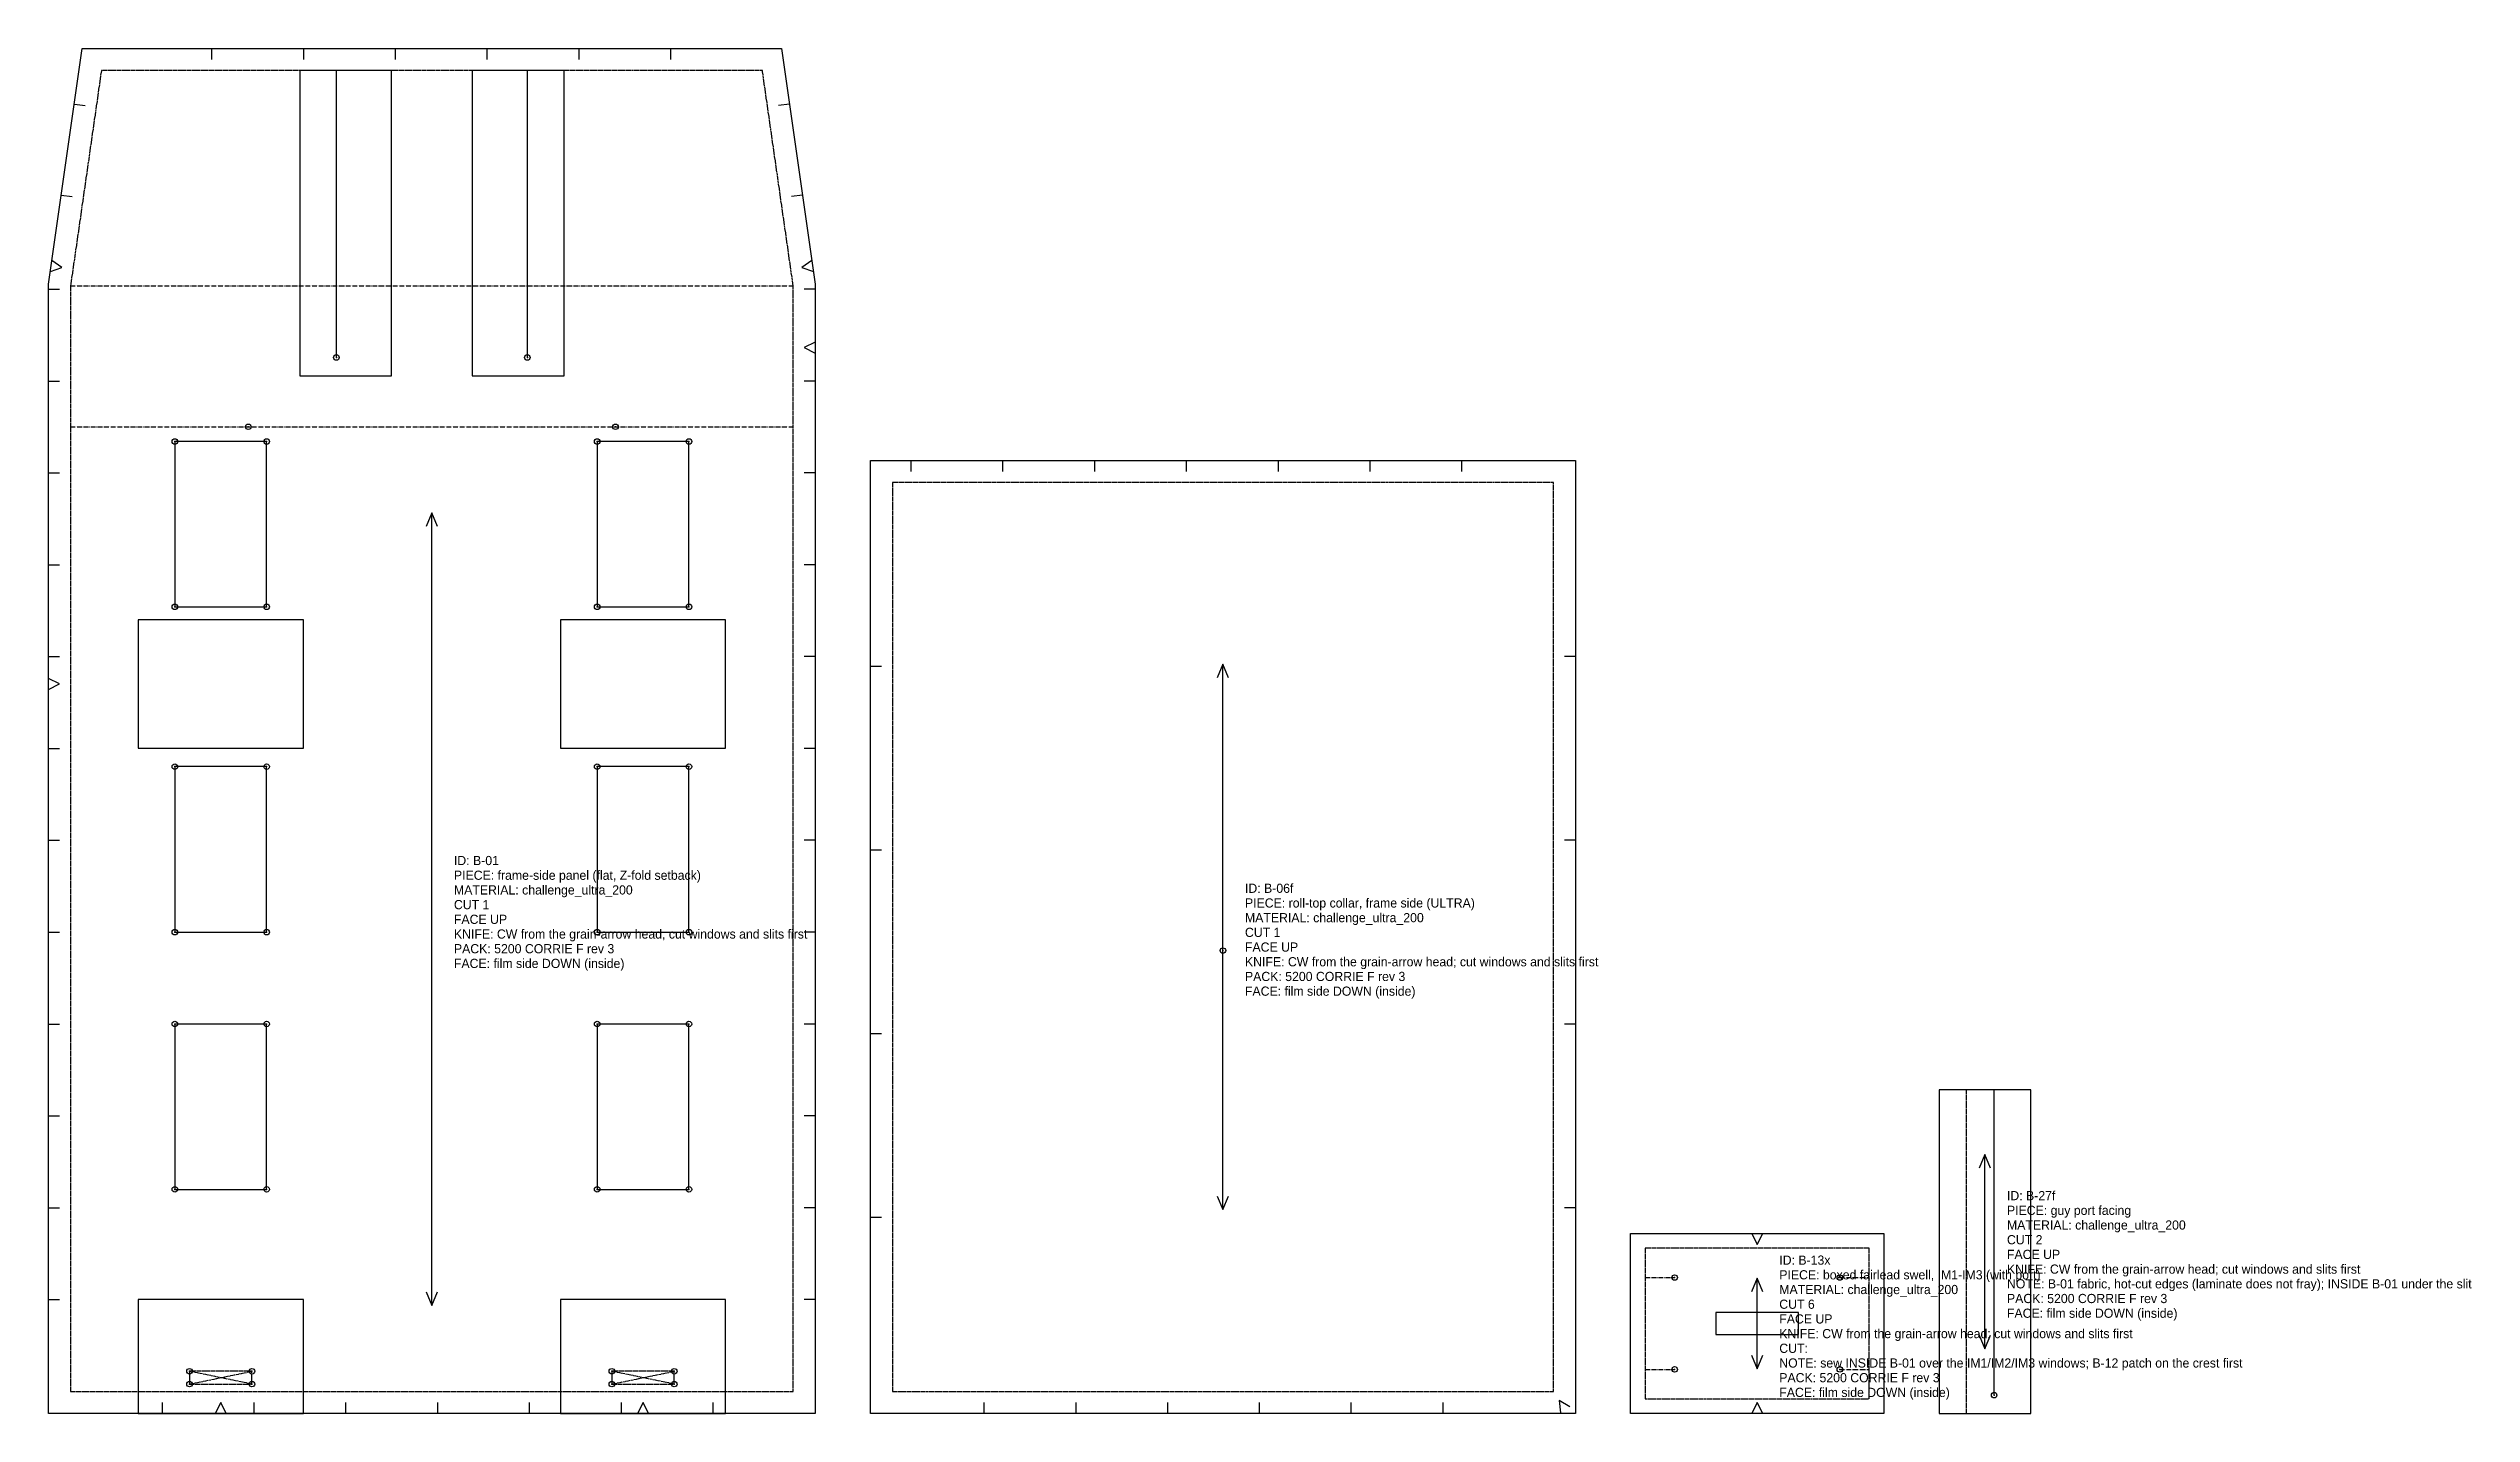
# Model space of a CAD drawing. Header units: millimetres. Extents: x 0 to 1320, y 0 to 743.
import ezdxf

# ---------------------------------------------------------------- set-up
doc = ezdxf.new("R2010")
doc.units = ezdxf.units.MM
doc.linetypes.add('DASHDOT', pattern=[3.556, 2.54, -0.508, 0, -0.508])
doc.linetypes.add('DASHED', pattern=[1.524, 1.27, -0.254])
for name, color, linetype in [('CUT', 7, 'Continuous'), ('DRILL', 4, 'Continuous'), ('GRAIN', 5, 'Continuous'), ('INTERNAL', 6, 'Continuous'), ('NOTCH', 1, 'Continuous'), ('SEW', 3, 'Continuous'), ('TEXT', 2, 'Continuous')]:
    doc.layers.add(name, color=color, linetype=linetype)

# ---------------------------------------------------------------- blocks, each defined once
blk = doc.blocks.new('B-01_0')
at = {"layer": 'CUT'}
blk.add_lwpolyline([(-208.8, -12), (-208.8, 602.7), (-190.4, 731), (190.4, 731), (208.8, 602.7), (208.8, -12)], close=True, dxfattribs=at)
at = {"layer": 'CUT', "linetype": 'CONTINUOUS'}
for points in [[(-52, 562.8), (-52, 601.8), (-52, 719)], [(52, 562.8), (52, 601.8), (52, 719)]]:
    blk.add_lwpolyline(points, dxfattribs=at)
for points in [[(-140, 427.1), (-90, 427.1), (-90, 517.1), (-140, 517.1)], [(90, 427.1), (140, 427.1), (140, 517.1), (90, 517.1)], [(-140, 250), (-90, 250), (-90, 340.1), (-140, 340.1)], [(90, 250), (140, 250), (140, 340.1), (90, 340.1)], [(-140, 110), (-90, 110), (-90, 200), (-140, 200)], [(90, 110), (140, 110), (140, 200), (90, 200)]]:
    blk.add_lwpolyline(points, close=True, dxfattribs=at)
at = {"layer": 'DRILL'}
for centre in [(-52, 562.8), (52, 562.8), (-140, 517.1), (-100, 525.1), (-90, 517.1), (90, 517.1), (100, 525.1), (140, 517.1), (-140, 427.1), (-90, 427.1), (90, 427.1), (140, 427.1), (-140, 340.1), (-90, 340.1), (90, 340.1), (140, 340.1), (-140, 250), (-90, 250), (90, 250), (140, 250), (-140, 200), (-90, 200), (90, 200), (140, 200), (-140, 110), (-90, 110), (90, 110), (140, 110), (-132, 11), (-132, 4), (-98, 11), (-98, 4), (98, 11), (98, 4), (132, 11), (132, 4)]:
    blk.add_circle(centre, 1.5, dxfattribs=at)
for p in [(-52, 562.8), (52, 562.8), (-140, 517.1), (-100, 525.1), (-90, 517.1), (90, 517.1), (100, 525.1), (140, 517.1), (-140, 427.1), (-90, 427.1), (90, 427.1), (140, 427.1), (-140, 340.1), (-90, 340.1), (90, 340.1), (140, 340.1), (-140, 250), (-90, 250), (90, 250), (140, 250), (-140, 200), (-90, 200), (90, 200), (140, 200), (-140, 110), (-90, 110), (90, 110), (140, 110), (-132, 11), (-132, 4), (-98, 11), (-98, 4), (98, 11), (98, 4), (132, 11), (132, 4)]:
    blk.add_point(p, dxfattribs=at)
at = {"layer": 'GRAIN'}
for points in [[(3.1, 470.9), (0, 478.2), (-3.1, 470.9)], [(0, 46.8), (0, 478.2)], [(-3.1, 54.2), (0, 46.8), (3.1, 54.2)]]:
    blk.add_lwpolyline(points, dxfattribs=at)
at = {"layer": 'INTERNAL', "linetype": 'CONTINUOUS'}
for points in [[(-72, 552.8), (-22, 552.8), (-22, 719), (-72, 719)], [(22, 552.8), (72, 552.8), (72, 719), (22, 719)], [(-160, 350.1), (-70, 350.1), (-70, 420.1), (-160, 420.1)], [(70, 350.1), (160, 350.1), (160, 420.1), (70, 420.1)], [(-160, -12), (-70, -12), (-70, 50), (-160, 50)], [(70, -12), (160, -12), (160, 50), (70, 50)]]:
    blk.add_lwpolyline(points, close=True, dxfattribs=at)
at = {"layer": 'INTERNAL', "linetype": 'DASHDOT'}
for points in [[(-196.8, 601.8), (196.8, 601.8)], [(-196.8, 525.1), (196.8, 525.1)]]:
    blk.add_lwpolyline(points, dxfattribs=at)
at = {"layer": 'NOTCH'}
for points in [[(-120, 731), (-120, 725)], [(-70, 731), (-70, 725)], [(-20, 731), (-20, 725)], [(30, 731), (30, 725)], [(80, 731), (80, 725)], [(130, 731), (130, 725)], [(-194.7, 700.7), (-188.8, 699.9)], [(194.7, 700.7), (188.8, 699.9)], [(-201.9, 651.2), (-195.9, 650.4)], [(201.9, 651.2), (195.9, 650.4)], [(-207.8, 609.6), (-201.5, 611.8), (-207, 615.6)], [(207, 615.6), (201.5, 611.8), (207.8, 609.6)], [(-208.8, 600), (-202.8, 600)], [(208.8, 600), (202.8, 600)], [(208.8, 571.2), (202.8, 568.2), (208.8, 565.2)], [(-208.8, 550), (-202.8, 550)], [(208.8, 550), (202.8, 550)], [(-208.8, 500), (-202.8, 500)], [(208.8, 500), (202.8, 500)], [(-208.8, 450), (-202.8, 450)], [(208.8, 450), (202.8, 450)], [(-208.8, 400), (-202.8, 400)], [(208.8, 400), (202.8, 400)], [(-208.8, 382.1), (-202.8, 385.1), (-208.8, 388.1)], [(-208.8, 350), (-202.8, 350)], [(208.8, 350), (202.8, 350)], [(-208.8, 300), (-202.8, 300)], [(208.8, 300), (202.8, 300)], [(-208.8, 250), (-202.8, 250)], [(208.8, 250), (202.8, 250)], [(-208.8, 200), (-202.8, 200)], [(208.8, 200), (202.8, 200)], [(-208.8, 150), (-202.8, 150)], [(208.8, 150), (202.8, 150)], [(-208.8, 100), (-202.8, 100)], [(208.8, 100), (202.8, 100)], [(-208.8, 50), (-202.8, 50)], [(208.8, 50), (202.8, 50)], [(-146.8, -12), (-146.8, -6)], [(-112, -12), (-115, -6), (-118, -12)], [(-96.8, -12), (-96.8, -6)], [(-46.8, -12), (-46.8, -6)], [(3.2, -12), (3.2, -6)], [(53.2, -12), (53.2, -6)], [(103.2, -12), (103.2, -6)], [(118, -12), (115, -6), (112, -12)], [(153.2, -12), (153.2, -6)]]:
    blk.add_lwpolyline(points, dxfattribs=at)
at = {"layer": 'SEW', "linetype": 'DASHED'}
for points in [[(-196.8, 0), (196.8, 0), (196.8, 525.1), (196.8, 601.8), (180, 719), (-180, 719), (-196.8, 601.8), (-196.8, 525.1)], [(-132, 4), (-98, 4), (-98, 11), (-132, 11)], [(98, 4), (132, 4), (132, 11), (98, 11)]]:
    blk.add_lwpolyline(points, close=True, dxfattribs=at)
for points in [[(-132, 4), (-98, 11)], [(-98, 4), (-132, 11)], [(98, 4), (132, 11)], [(132, 4), (98, 11)]]:
    blk.add_lwpolyline(points, dxfattribs=at)
at = {"layer": 'TEXT'}
for s, p in [('ID: B-01', (12, 286.5)), ('PIECE: frame-side panel (flat, Z-fold setback)', (12, 278.5)), ('CUT 1', (12, 262.5)), ('MATERIAL: challenge_ultra_200', (12, 270.5)), ('FACE UP', (12, 254.5)), ('KNIFE: CW from the grain-arrow head; cut windows and slits first', (12, 246.5)), ('PACK: 5200 CORRIE F rev 3', (12, 238.5)), ('FACE: film side DOWN (inside)', (12, 230.5))]:
    blk.add_text(s, height=5, dxfattribs=at).set_placement(p)
blk = doc.blocks.new('B-06f_1')
at = {"layer": 'CUT'}
blk.add_lwpolyline([(-12, -12), (-12, 506.8), (372, 506.8), (372, -12)], close=True, dxfattribs=at)
at = {"layer": 'DRILL'}
blk.add_circle((180, 240), 1.5, dxfattribs=at)
blk.add_point((180, 240), dxfattribs=at)
at = {"layer": 'GRAIN'}
for points in [[(183.1, 388.5), (180, 395.8), (176.9, 388.5)], [(180, 99), (180, 395.8)], [(176.9, 106.3), (180, 99), (183.1, 106.3)]]:
    blk.add_lwpolyline(points, dxfattribs=at)
at = {"layer": 'NOTCH'}
for points in [[(10, 506.8), (10, 500.8)], [(60, 506.8), (60, 500.8)], [(110, 506.8), (110, 500.8)], [(160, 506.8), (160, 500.8)], [(210, 506.8), (210, 500.8)], [(260, 506.8), (260, 500.8)], [(310, 506.8), (310, 500.8)], [(372, 400), (366, 400)], [(-12, 394.8), (-6, 394.8)], [(-12, 294.8), (-6, 294.8)], [(372, 300), (366, 300)], [(372, 200), (366, 200)], [(-12, 194.8), (-6, 194.8)], [(-12, 94.8), (-6, 94.8)], [(372, 100), (366, 100)], [(50, -12), (50, -6)], [(100, -12), (100, -6)], [(150, -12), (150, -6)], [(199.9, -12), (199.9, -6)], [(249.9, -12), (249.9, -6)], [(299.9, -12), (299.9, -6)], [(369, -8.4), (363.2, -5), (363.9, -11.7)]]:
    blk.add_lwpolyline(points, dxfattribs=at)
at = {"layer": 'SEW', "linetype": 'DASHED'}
blk.add_lwpolyline([(0, 0), (360, 0), (360, 494.8), (0, 494.8)], close=True, dxfattribs=at)
at = {"layer": 'TEXT'}
for s, p in [('PIECE: roll-top collar, frame side (ULTRA)', (192, 263.4)), ('ID: B-06f', (192, 271.4)), ('CUT 1', (192, 247.4)), ('MATERIAL: challenge_ultra_200', (192, 255.4)), ('FACE UP', (192, 239.4)), ('KNIFE: CW from the grain-arrow head; cut windows and slits first', (192, 231.4)), ('PACK: 5200 CORRIE F rev 3', (192, 223.4)), ('FACE: film side DOWN (inside)', (192, 215.4))]:
    blk.add_text(s, height=5, dxfattribs=at).set_placement(p)
blk = doc.blocks.new('B-13x_2')
at = {"layer": 'CUT'}
blk.add_lwpolyline([(-8, -8), (-8, 90), (130, 90), (130, -8)], close=True, dxfattribs=at)
at = {"layer": 'DRILL'}
for centre in [(16, 66), (106, 66), (16, 16), (106, 16)]:
    blk.add_circle(centre, 1.5, dxfattribs=at)
for p in [(16, 66), (106, 66), (16, 16), (106, 16)]:
    blk.add_point(p, dxfattribs=at)
at = {"layer": 'GRAIN'}
for points in [[(64.1, 58.2), (61, 65.6), (57.9, 58.2)], [(61, 16.4), (61, 65.6)], [(57.9, 23.8), (61, 16.4), (64.1, 23.8)]]:
    blk.add_lwpolyline(points, dxfattribs=at)
at = {"layer": 'INTERNAL', "linetype": 'DASHDOT'}
for points in [[(0, 66), (16, 66)], [(106, 66), (122, 66)], [(0, 16), (16, 16)], [(106, 16), (122, 16)]]:
    blk.add_lwpolyline(points, dxfattribs=at)
at = {"layer": 'INTERNAL', "linetype": 'CONTINUOUS'}
blk.add_lwpolyline([(38.5, 35), (83.5, 35), (83.5, 47), (38.5, 47)], close=True, dxfattribs=at)
at = {"layer": 'NOTCH'}
for points in [[(58, 90), (61, 84), (64, 90)], [(64, -8), (61, -2), (58, -8)]]:
    blk.add_lwpolyline(points, dxfattribs=at)
at = {"layer": 'SEW', "linetype": 'DASHED'}
blk.add_lwpolyline([(0, 0), (122, 0), (122, 82), (0, 82)], close=True, dxfattribs=at)
at = {"layer": 'TEXT'}
for s, p in [('PIECE: boxed fairlead swell, IM1-IM3 (with port)', (73, 65)), ('ID: B-13x', (73, 73)), ('CUT 6', (73, 49)), ('MATERIAL: challenge_ultra_200', (73, 57)), ('FACE UP', (73, 41)), ('CUT: ', (73, 25)), ('KNIFE: CW from the grain-arrow head; cut windows and slits first', (73, 33)), ('NOTE: sew INSIDE B-01 over the IM1/IM2/IM3 windows; B-12 patch on the crest first', (73, 17)), ('PACK: 5200 CORRIE F rev 3', (73, 9)), ('FACE: film side DOWN (inside)', (73, 1))]:
    blk.add_text(s, height=5, dxfattribs=at).set_placement(p)
blk = doc.blocks.new('B-27f_3')
at = {"layer": 'CUT'}
blk.add_lwpolyline([(0, 0), (50, 0), (50, 176.2), (0, 176.2)], close=True, dxfattribs=at)
at = {"layer": 'DRILL'}
blk.add_circle((30, 10), 1.5, dxfattribs=at)
blk.add_point((30, 10), dxfattribs=at)
at = {"layer": 'GRAIN'}
for points in [[(28.1, 133.6), (25, 141), (21.9, 133.6)], [(25, 35.2), (25, 141)], [(21.9, 42.6), (25, 35.2), (28.1, 42.6)]]:
    blk.add_lwpolyline(points, dxfattribs=at)
at = {"layer": 'INTERNAL', "linetype": 'CONTINUOUS'}
blk.add_lwpolyline([(30, 10), (30, 176.2)], dxfattribs=at)
at = {"layer": 'SEW', "linetype": 'DASHED'}
blk.add_lwpolyline([(0, 0), (50, 0), (50, 176.2), (0, 176.2)], close=True, dxfattribs=at)
blk.add_lwpolyline([(15, 0), (15, 176.2)], dxfattribs=at)
at = {"layer": 'TEXT'}
for s, p in [('ID: B-27f', (37, 116.1)), ('PIECE: guy port facing', (37, 108.1)), ('CUT 2', (37, 92.1)), ('MATERIAL: challenge_ultra_200', (37, 100.1)), ('FACE UP', (37, 84.1)), ('KNIFE: CW from the grain-arrow head; cut windows and slits first', (37, 76.1)), ('NOTE: B-01 fabric, hot-cut edges (laminate does not fray); INSIDE B-01 under the slit', (37, 68.1)), ('PACK: 5200 CORRIE F rev 3', (37, 60.1)), ('FACE: film side DOWN (inside)', (37, 52.1))]:
    blk.add_text(s, height=5, dxfattribs=at).set_placement(p)

msp = doc.modelspace()

# ---------------------------------------------------------------- block references
at = {"layer": 'CUT'}
for name, p in [('B-01_0', (208.82, 12)), ('B-06f_1', (459.64, 12)), ('B-27f_3', (1029.64, 0)), ('B-13x_2', (869.64, 8))]:
    msp.add_blockref(name, p, dxfattribs=at)

doc.saveas('drawing.dxf')
